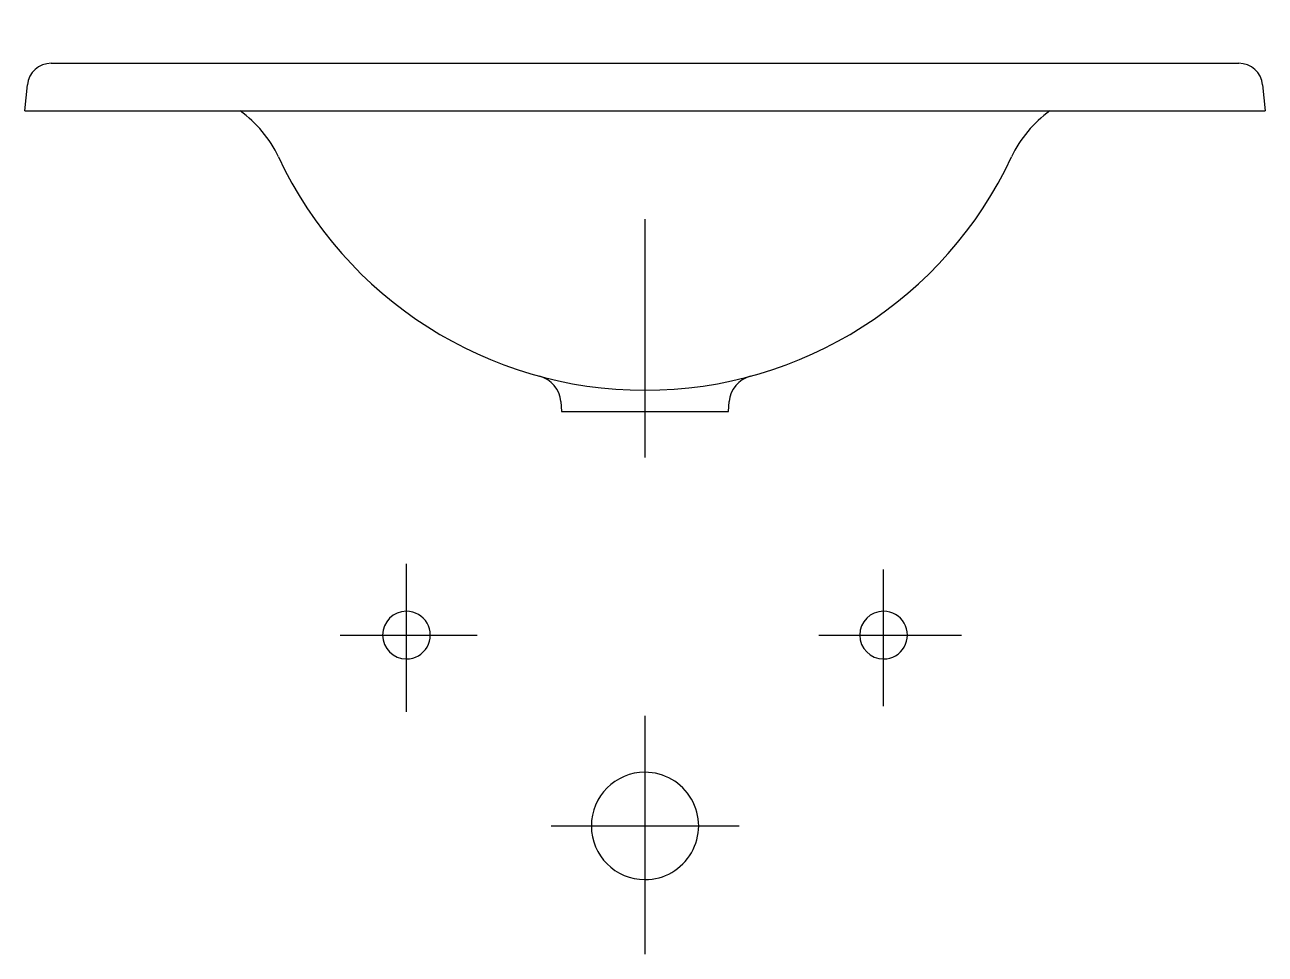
# Model space of a CAD drawing. Extents: x -998.743 to -998.223, y 886.79 to 887.18.
import ezdxf

# ---------------------------------------------------------------- set-up
doc = ezdxf.new("R2010")
doc.units = 0
doc.header["$LTSCALE"] = 0.2
doc.header["$MEASUREMENT"] = 0
doc.linetypes.add('AXES', pattern=[0.54, 0.3, -0.08, 0.08, -0.08])
doc.linetypes.add('CONTINU', pattern=[0])
doc.layers.get('0').update_dxf_attribs({"linetype": 'CONTINUOUS'})
doc.layers.add('DECA_EIXOS', color=5, linetype='AXES')

msp = doc.modelspace()

# ---------------------------------------------------------------- linework, layer by layer
at = {"linetype": 'CONTINU'}
for points in [[(-998.73169, 887.16355, 0.385307), (-998.74164, 887.15455)], [(-998.22384, 887.15455, 0.385312), (-998.23379, 887.16355)], [(-998.6364, 887.12429, 0.130211), (-998.65249, 887.14355)], [(-998.31299, 887.14355, 0.130211), (-998.32908, 887.12429)], [(-998.6364, 887.12429, 0.636537), (-998.32908, 887.12429)], [(-998.51805, 887.02178, 0.3149), (-998.52688, 887.03233)], [(-998.43861, 887.03233, 0.314892), (-998.44744, 887.02178)], [(-998.58274, 886.93383, 1), (-998.58274, 886.91383)], [(-998.58274, 886.91383, 1.000015), (-998.58274, 886.93383)], [(-998.38274, 886.93383, 1), (-998.38274, 886.91383)], [(-998.38274, 886.91383, 1.000023), (-998.38274, 886.93383)], [(-998.48274, 886.86633, 1), (-998.48274, 886.82133)], [(-998.48274, 886.82133, 1.000007), (-998.48274, 886.86633)]]:
    msp.add_lwpolyline(points, format="xyb", dxfattribs=at)
for points in [[(-998.73169, 887.16355), (-998.23379, 887.16355)], [(-998.74274, 887.14355), (-998.74164, 887.15455)], [(-998.22384, 887.15455), (-998.22274, 887.14355)], [(-998.74274, 887.14355), (-998.22274, 887.14355)], [(-998.51805, 887.02178), (-998.51768, 887.01761)], [(-998.4478, 887.01761), (-998.44744, 887.02178)], [(-998.51768, 887.01761), (-998.4478, 887.01761)]]:
    msp.add_lwpolyline(points, dxfattribs=at)
at = {"layer": 'DECA_EIXOS'}
for points in [[(-998.48274, 886.99825), (-998.48274, 887.17969)], [(-998.58274, 886.89159), (-998.58274, 886.95372)], [(-998.38274, 886.89398), (-998.38274, 886.95133)], [(-998.61052, 886.92383), (-998.55317, 886.92383)], [(-998.4098, 886.92383), (-998.35006, 886.92383)], [(-998.48274, 886.79004), (-998.48274, 886.89414)], [(-998.5221, 886.84383), (-998.44325, 886.84383)]]:
    msp.add_lwpolyline(points, dxfattribs=at)

doc.saveas('drawing.dxf')
